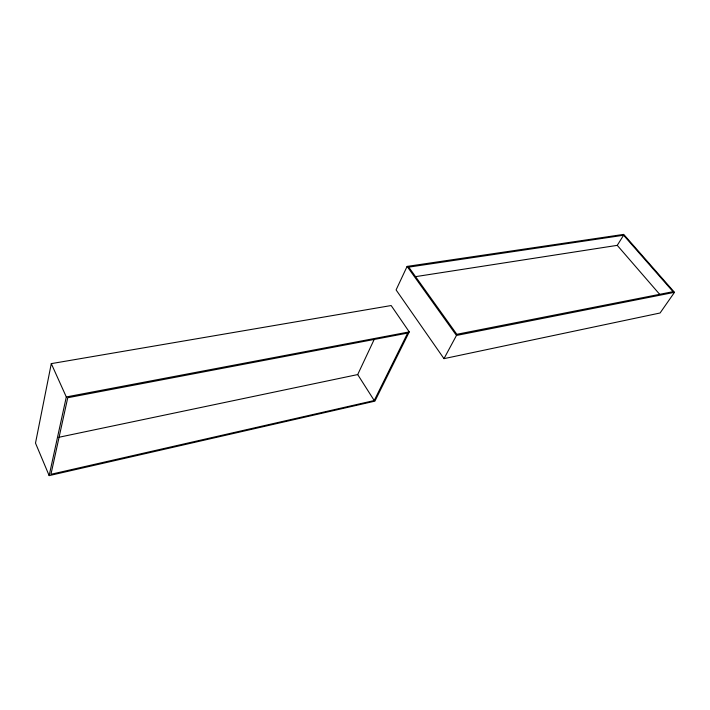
<?xml version="1.0" encoding="UTF-8"?>
<svg xmlns="http://www.w3.org/2000/svg" width="710" height="710" viewBox="0 0 710 710"><rect width="100%" height="100%" fill="white"/><g stroke="black" fill="none" stroke-linecap="round" stroke-linejoin="round"><path stroke-width="1.06" d="M51.289 363.627L35.5 443.111L49.159 475.611L374.898 401.15L409.262 331.907L391.157 305.54L51.289 363.627L66.305 396.943L49.159 475.611M407.105 266.41L396.091 289.92L443.981 358.648L660.078 312.995L674.5 292.325L623.708 234.389L407.105 266.41L456.459 335.448L443.981 358.648M58.903 437.271L357.698 374.569L374.569 338.643M374.232 400.538L407.646 333.088L67.743 397.733L50.951 474.289L374.232 400.538L357.698 374.569M415.377 276.678L617.256 245.349L623.593 235.241L673.053 291.686L456.814 334.303L408.738 267.129L623.593 235.241M456.459 335.448L674.5 292.325M66.305 396.943L409.262 331.907M617.256 245.349L659.608 294.26"/></g></svg>
